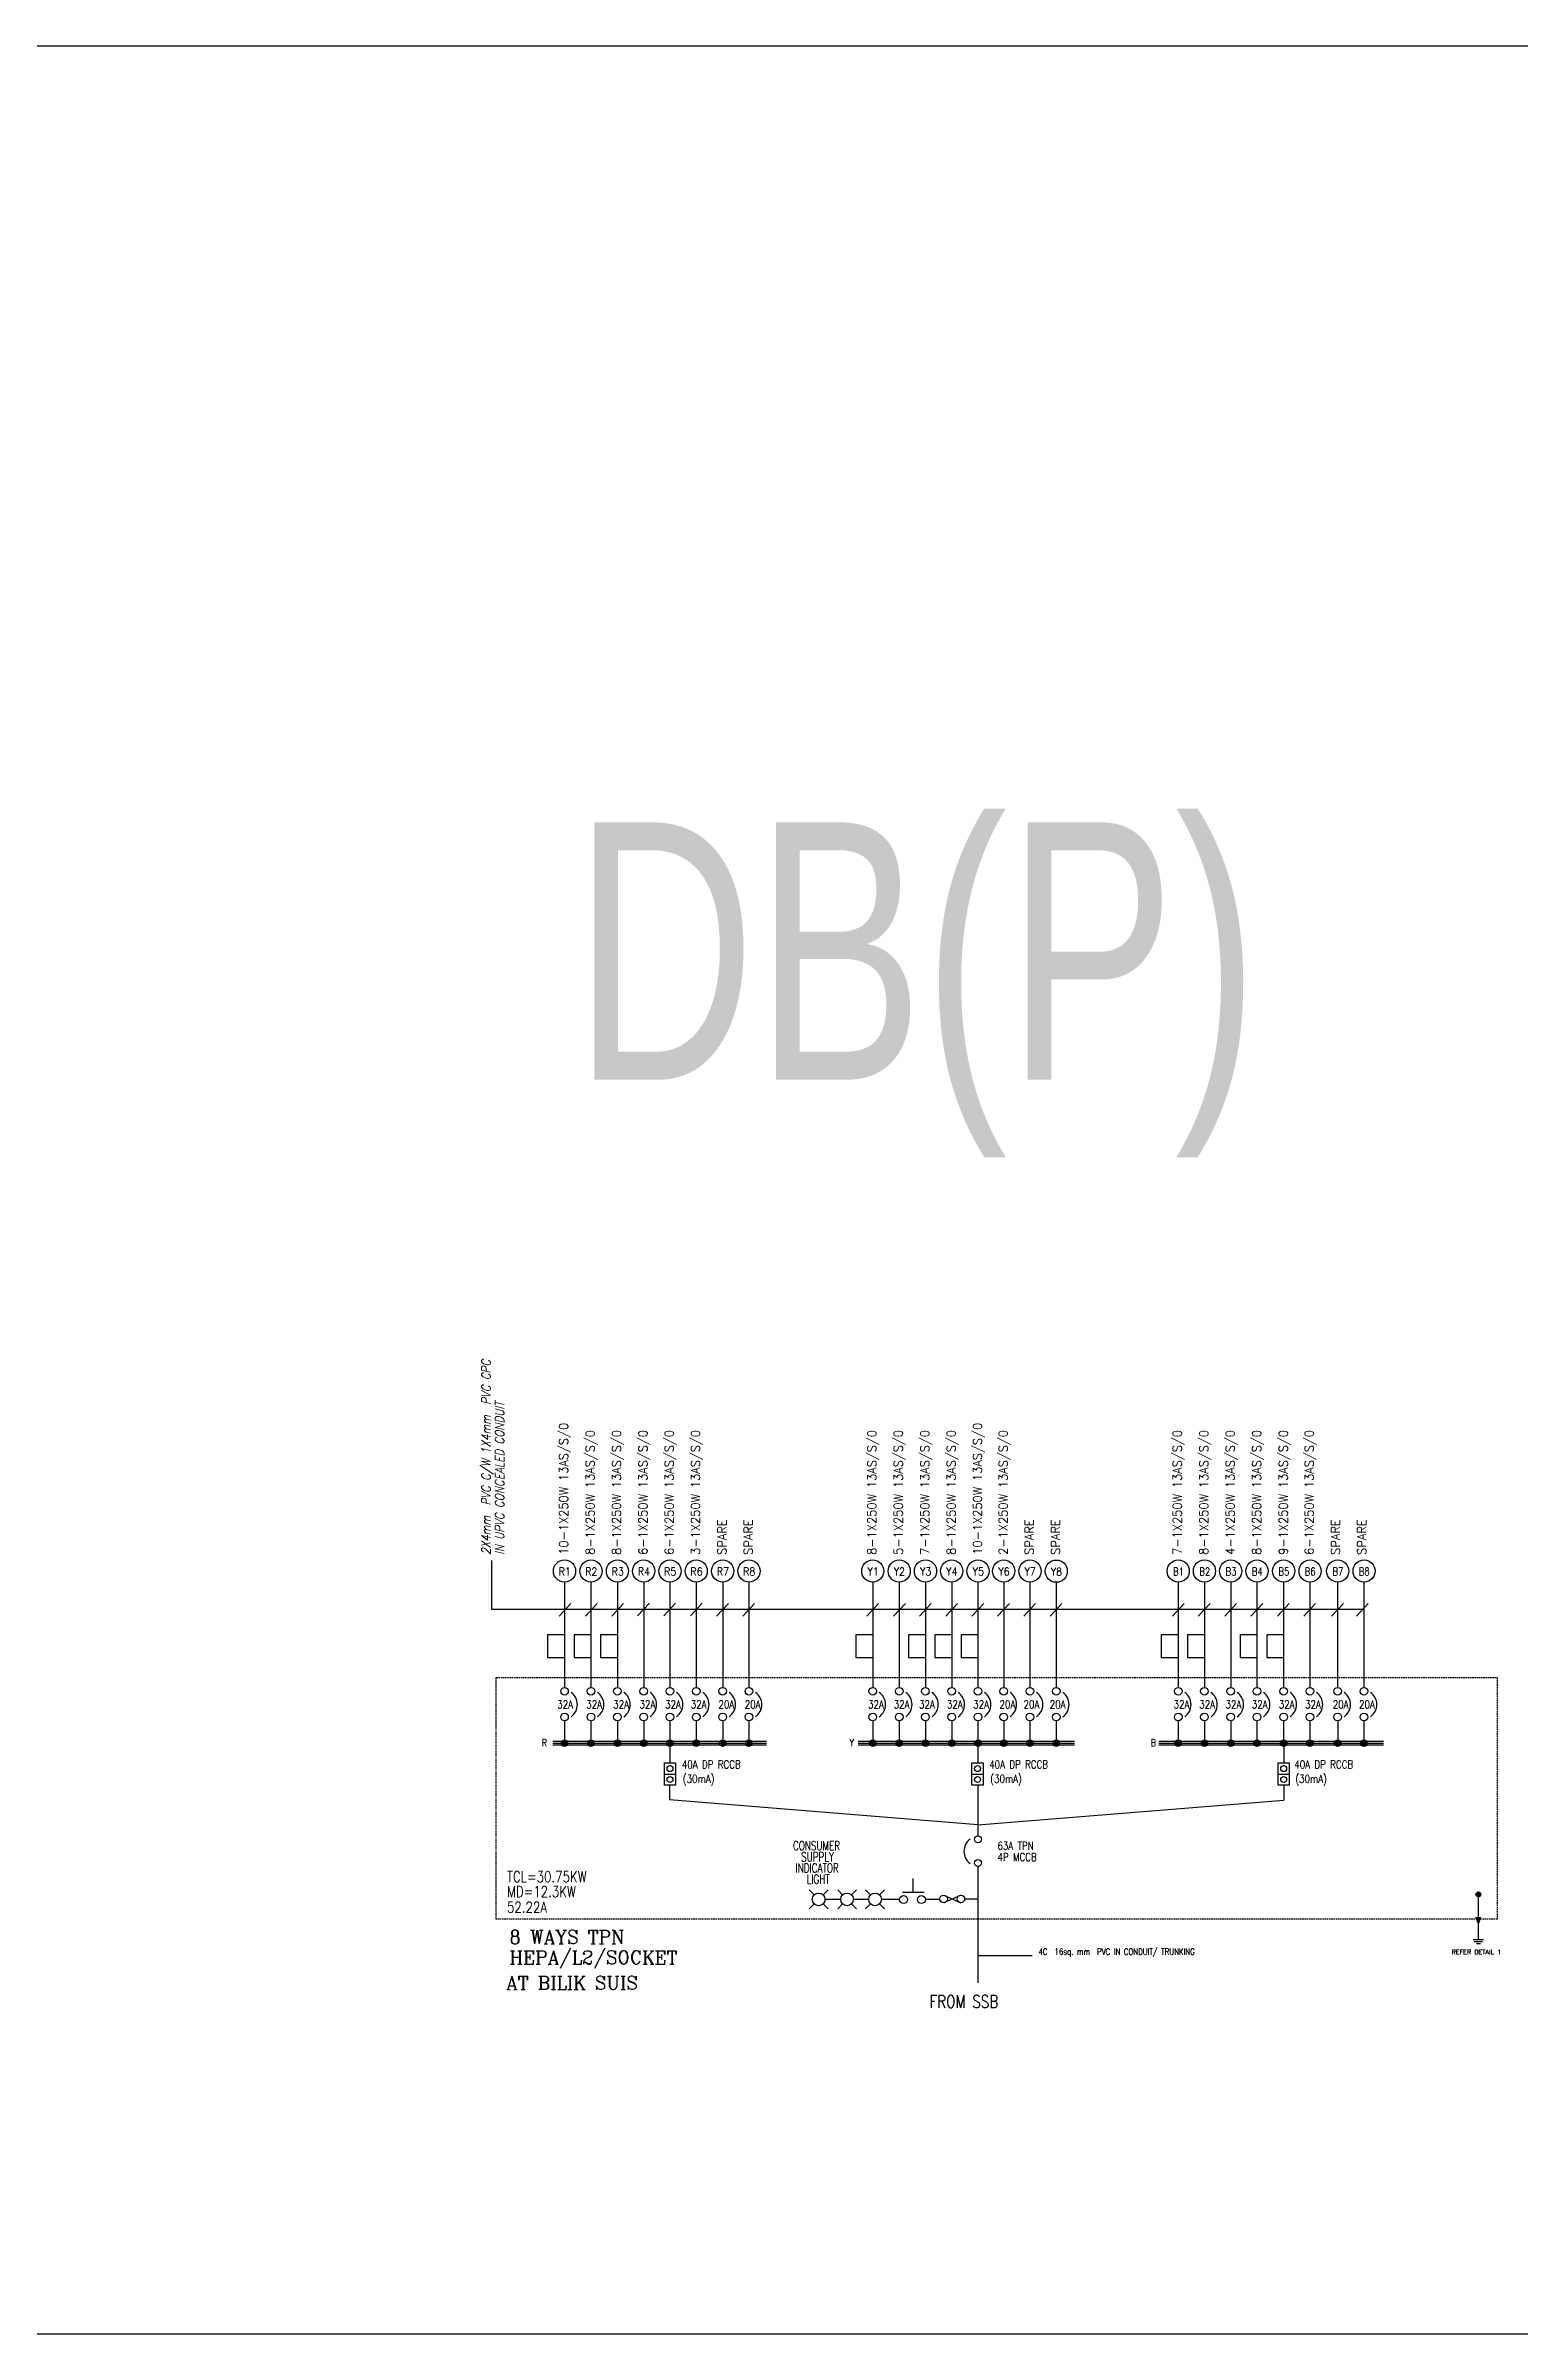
# Model space of a CAD drawing. Header units: millimetres. Extents: x 18708 to 781298, y -841 to 116768.
# Drawn here: x 495577 to 570146, y -841 to 114943 of the extents above; entities that cross this region are included whole.
import ezdxf
from ezdxf.enums import TextEntityAlignment as Align

# ---------------------------------------------------------------- set-up
doc = ezdxf.new("R2010")
doc.units = ezdxf.units.MM
doc.linetypes.add('HIDDEN', pattern=[0.375, 0.25, -0.125])
for name, color, linetype in [('$_KOD', 7, 'Continuous'), ('BANGUNAN', 4, 'Continuous'), ('LAMPU', 7, 'Continuous'), ('LYT', 7, 'Continuous')]:
    doc.layers.add(name, color=color, linetype=linetype)
doc.styles.add('ITALICC', font='ITALICC.SHX', dxfattribs={"width": 0.7})
doc.styles.add('ROMANC', font='ROMANC', dxfattribs={"width": 0.8, "height": 250})
doc.styles.add('ROMAND', font='ROMAND', dxfattribs={"width": 0.75, "height": 600})
doc.styles.add('ROMANS', font='ROMANS', dxfattribs={"width": 0.7})
doc.styles.add('SANSSERIF', font='SAS_____.pfb', dxfattribs={"width": 0.7, "height": 700})

msp = doc.modelspace()

# ---------------------------------------------------------------- linework, layer by layer
at = {"layer": '$_KOD', "color": 3, "linetype": 'Continuous'}
for p, q in [((518158, 35818, 0), (518158, 38309, 0)), ((522146, 36132, 0), (521553, 35490, 0)), ((523481, 36132, 0), (522888, 35490, 0)), ((524815, 36132, 0), (524222, 35490, 0)), ((526124, 36141, 0), (525531, 35499, 0)), ((527453, 36141, 0), (526860, 35499, 0)), ((528792, 36141, 0), (528199, 35499, 0)), ((530121, 36130, 0), (529528, 35488, 0)), ((531450, 36133, 0), (530857, 35491, 0)), ((537720, 36132, 0), (537127, 35490, 0)), ((539079, 36132, 0), (538486, 35490, 0)), ((540389, 36132, 0), (539796, 35490, 0)), ((541713, 36137, 0), (541120, 35495, 0)), ((543043, 36137, 0), (542449, 35495, 0)), ((544343, 36137, 0), (543750, 35495, 0)), ((545672, 36130, 0), (545079, 35488, 0)), ((547002, 36132, 0), (546409, 35490, 0)), ((553188, 36132, 0), (552595, 35490, 0)), ((554498, 36132, 0), (553905, 35490, 0)), ((555833, 36132, 0), (555239, 35490, 0)), ((557162, 36133, 0), (556569, 35491, 0)), ((558510, 36133, 0), (557917, 35491, 0)), ((559839, 36133, 0), (559246, 35491, 0)), ((561244, 36133, 0), (560651, 35491, 0)), ((562497, 36133, 0), (561904, 35491, 0)), ((562286, 35822, 0), (518158, 35818, 0))]:
    msp.add_line(p, q, dxfattribs=at)
for p, q in [((521830, 34548, 0), (520972, 34548, 0)), ((520972, 34548, 0), (520972, 33397, 0)), ((523169, 34548, 0), (522311, 34548, 0)), ((522311, 34548, 0), (522311, 33397, 0)), ((524508, 34548, 0), (523650, 34548, 0)), ((523650, 34548, 0), (523650, 33397, 0)), ((537429, 34548, 0), (536571, 34548, 0)), ((536571, 34548, 0), (536571, 33397, 0)), ((540097, 34548, 0), (539239, 34548, 0)), ((539239, 34548, 0), (539239, 33397, 0)), ((541426, 34548, 0), (540568, 34548, 0)), ((540568, 34548, 0), (540568, 33397, 0)), ((542755, 34548, 0), (541897, 34548, 0)), ((541897, 34548, 0), (541897, 33397, 0)), ((552887, 34548, 0), (552029, 34548, 0)), ((552029, 34548, 0), (552029, 33397, 0)), ((554216, 34548, 0), (553358, 34548, 0)), ((553358, 34548, 0), (553358, 33397, 0)), ((556874, 34548, 0), (556016, 34548, 0)), ((556016, 34548, 0), (556016, 33397, 0)), ((558222, 34548, 0), (557364, 34548, 0)), ((557364, 34548, 0), (557364, 33397, 0)), ((520972, 33397, 0), (521830, 33397, 0)), ((522311, 33397, 0), (523169, 33397, 0)), ((523650, 33397, 0), (524508, 33397, 0)), ((536571, 33397, 0), (537429, 33397, 0)), ((539239, 33397, 0), (540097, 33397, 0)), ((540568, 33397, 0), (541426, 33397, 0)), ((541897, 33397, 0), (542755, 33397, 0)), ((552029, 33397, 0), (552887, 33397, 0)), ((553358, 33397, 0), (554216, 33397, 0)), ((556016, 33397, 0), (556874, 33397, 0)), ((557364, 33397, 0), (558222, 33397, 0)), ((534212, 21635, 0), (534463, 21384, 0)), ((534463, 20930, 0), (534212, 20679, 0)), ((535168, 21635, 0), (534917, 21384, 0)), ((534917, 20930, 0), (535168, 20679, 0)), ((535811, 21157, 0), (535011, 21157, 0)), ((535654, 21635, 0), (535905, 21384, 0)), ((535905, 20930, 0), (535654, 20679, 0)), ((536610, 21635, 0), (536358, 21384, 0)), ((536358, 20930, 0), (536610, 20679, 0)), ((537226, 21157, 0), (536452, 21157, 0)), ((537068, 21635, 0), (537320, 21384, 0)), ((537320, 20930, 0), (537068, 20679, 0)), ((538025, 21635, 0), (537773, 21384, 0)), ((537773, 20930, 0), (538025, 20679, 0)), ((538785, 21157, 0), (537867, 21157, 0)), ((541888, 21380, 0), (541018, 20993, 0)), ((541018, 21380, 0), (541888, 20993, 0)), ((542060, 21186, 0), (542755, 21186, 0))]:
    msp.add_line(p, q)
at = {"color": 0}
for p, q in [((521681, 29140, 0), (521681, 28998, 0)), ((521714, 29187, 0), (521714, 28951, 0)), ((521748, 29212, 0), (521748, 28926, 0)), ((521781, 29227, 0), (521781, 28911, 0)), ((521815, 29234, 0), (521815, 28904, 0)), ((521848, 29234, 0), (521848, 28904, 0)), ((521882, 29226, 0), (521882, 28912, 0)), ((521915, 29211, 0), (521915, 28927, 0)), ((521949, 29185, 0), (521949, 28953, 0)), ((521982, 29135, 0), (521982, 29003, 0)), ((523019, 29140, 0), (523019, 28998, 0)), ((523053, 29187, 0), (523053, 28951, 0)), ((523086, 29212, 0), (523086, 28926, 0)), ((523120, 29227, 0), (523120, 28911, 0)), ((523153, 29234, 0), (523153, 28904, 0)), ((523187, 29234, 0), (523187, 28904, 0)), ((523220, 29226, 0), (523220, 28912, 0)), ((523254, 29211, 0), (523254, 28927, 0)), ((523287, 29185, 0), (523287, 28953, 0)), ((523321, 29135, 0), (523321, 29003, 0)), ((524358, 29140, 0), (524358, 28998, 0)), ((524392, 29187, 0), (524392, 28951, 0)), ((524425, 29212, 0), (524425, 28926, 0)), ((524459, 29227, 0), (524459, 28911, 0)), ((524492, 29234, 0), (524492, 28904, 0)), ((524526, 29234, 0), (524526, 28904, 0)), ((524559, 29226, 0), (524559, 28912, 0)), ((524593, 29211, 0), (524593, 28927, 0)), ((524626, 29185, 0), (524626, 28953, 0)), ((524660, 29135, 0), (524660, 29003, 0)), ((525687, 29140, 0), (525687, 28998, 0)), ((525721, 29187, 0), (525721, 28951, 0)), ((525754, 29212, 0), (525754, 28926, 0)), ((525788, 29227, 0), (525788, 28911, 0)), ((525821, 29234, 0), (525821, 28904, 0)), ((525855, 29234, 0), (525855, 28904, 0)), ((525888, 29226, 0), (525888, 28912, 0)), ((525922, 29211, 0), (525922, 28927, 0)), ((525955, 29185, 0), (525955, 28953, 0)), ((525989, 29135, 0), (525989, 29003, 0)), ((527083, 29212, 0), (527083, 28926, 0)), ((527117, 29227, 0), (527117, 28911, 0)), ((527150, 29234, 0), (527150, 28904, 0)), ((527184, 29234, 0), (527184, 28904, 0)), ((527217, 29226, 0), (527217, 28912, 0)), ((527251, 29211, 0), (527251, 28927, 0)), ((528345, 29140, 0), (528345, 28998, 0)), ((528379, 29187, 0), (528379, 28951, 0)), ((528412, 29212, 0), (528412, 28926, 0)), ((528446, 29227, 0), (528446, 28911, 0)), ((528480, 29234, 0), (528480, 28904, 0)), ((528513, 29234, 0), (528513, 28904, 0)), ((528547, 29226, 0), (528547, 28912, 0)), ((528580, 29211, 0), (528580, 28927, 0)), ((528614, 29185, 0), (528614, 28953, 0)), ((528647, 29135, 0), (528647, 29003, 0)), ((529751, 29212, 0), (529751, 28926, 0)), ((529785, 29227, 0), (529785, 28911, 0)), ((529818, 29234, 0), (529818, 28904, 0)), ((529852, 29234, 0), (529852, 28904, 0)), ((529885, 29226, 0), (529885, 28912, 0)), ((529919, 29211, 0), (529919, 28927, 0)), ((531080, 29212, 0), (531080, 28926, 0)), ((531114, 29227, 0), (531114, 28911, 0)), ((531147, 29234, 0), (531147, 28904, 0)), ((531181, 29234, 0), (531181, 28904, 0)), ((531214, 29226, 0), (531214, 28912, 0)), ((531248, 29211, 0), (531248, 28927, 0)), ((537279, 29140, 0), (537279, 28998, 0)), ((537313, 29187, 0), (537313, 28951, 0)), ((537346, 29212, 0), (537346, 28926, 0)), ((537380, 29227, 0), (537380, 28911, 0)), ((537413, 29234, 0), (537413, 28904, 0)), ((537447, 29234, 0), (537447, 28904, 0)), ((537480, 29226, 0), (537480, 28912, 0)), ((537514, 29211, 0), (537514, 28927, 0)), ((537547, 29185, 0), (537547, 28953, 0)), ((537581, 29135, 0), (537581, 29003, 0)), ((538618, 29140, 0), (538618, 28998, 0)), ((538651, 29187, 0), (538651, 28951, 0)), ((538685, 29212, 0), (538685, 28926, 0)), ((538718, 29227, 0), (538718, 28911, 0)), ((538752, 29234, 0), (538752, 28904, 0)), ((538786, 29234, 0), (538786, 28904, 0)), ((538819, 29226, 0), (538819, 28912, 0)), ((538853, 29211, 0), (538853, 28927, 0)), ((538886, 29185, 0), (538886, 28953, 0)), ((538920, 29135, 0), (538920, 29003, 0)), ((539947, 29140, 0), (539947, 28998, 0)), ((539981, 29187, 0), (539981, 28951, 0)), ((540014, 29212, 0), (540014, 28926, 0)), ((540048, 29227, 0), (540048, 28911, 0)), ((540081, 29234, 0), (540081, 28904, 0)), ((540115, 29234, 0), (540115, 28904, 0)), ((540148, 29226, 0), (540148, 28912, 0)), ((540182, 29211, 0), (540182, 28927, 0)), ((540213, 29180, 0), (540213, 28949, 0)), ((540246, 29130, 0), (540246, 28999, 0)), ((541314, 29140, 0), (541314, 28998, 0)), ((541347, 29187, 0), (541347, 28951, 0)), ((541377, 29227, 0), (541377, 28911, 0)), ((541381, 29212, 0), (541381, 28926, 0)), ((541410, 29234, 0), (541410, 28904, 0)), ((541444, 29234, 0), (541444, 28904, 0)), ((541477, 29226, 0), (541477, 28912, 0)), ((541511, 29211, 0), (541511, 28927, 0)), ((541544, 29185, 0), (541544, 28953, 0)), ((541578, 29135, 0), (541578, 29003, 0)), ((542605, 29140, 0), (542605, 28998, 0)), ((542605, 29140, 0), (542605, 28998, 0)), ((542639, 29187, 0), (542639, 28951, 0)), ((542639, 29187, 0), (542639, 28951, 0)), ((542672, 29212, 0), (542672, 28926, 0)), ((542672, 29212, 0), (542672, 28926, 0)), ((542706, 29227, 0), (542706, 28911, 0)), ((542706, 29227, 0), (542706, 28911, 0)), ((542739, 29234, 0), (542739, 28904, 0)), ((542739, 29234, 0), (542739, 28904, 0)), ((542773, 29234, 0), (542773, 28904, 0)), ((542773, 29234, 0), (542773, 28904, 0)), ((542806, 29226, 0), (542806, 28912, 0)), ((542806, 29226, 0), (542806, 28912, 0)), ((542840, 29211, 0), (542840, 28927, 0)), ((542840, 29211, 0), (542840, 28927, 0)), ((542874, 29185, 0), (542874, 28953, 0)), ((542874, 29185, 0), (542874, 28953, 0)), ((542907, 29135, 0), (542907, 29003, 0)), ((542907, 29135, 0), (542907, 29003, 0)), ((543906, 29140, 0), (543906, 28998, 0)), ((543939, 29187, 0), (543939, 28951, 0)), ((543973, 29212, 0), (543973, 28926, 0)), ((544006, 29227, 0), (544006, 28911, 0)), ((544040, 29234, 0), (544040, 28904, 0)), ((544073, 29234, 0), (544073, 28904, 0)), ((544107, 29226, 0), (544107, 28912, 0)), ((544140, 29211, 0), (544140, 28927, 0)), ((544174, 29185, 0), (544174, 28953, 0)), ((544208, 29135, 0), (544208, 29003, 0)), ((545302, 29212, 0), (545302, 28926, 0)), ((545336, 29227, 0), (545336, 28911, 0)), ((545369, 29234, 0), (545369, 28904, 0)), ((545403, 29234, 0), (545403, 28904, 0)), ((545436, 29226, 0), (545436, 28912, 0)), ((545470, 29211, 0), (545470, 28927, 0)), ((546631, 29208, 0), (546631, 28921, 0)), ((546665, 29223, 0), (546665, 28906, 0)), ((546698, 29229, 0), (546698, 28900, 0)), ((546732, 29229, 0), (546732, 28900, 0)), ((546765, 29222, 0), (546765, 28907, 0)), ((546799, 29207, 0), (546799, 28922, 0)), ((552737, 29140, 0), (552737, 28998, 0)), ((552771, 29187, 0), (552771, 28951, 0)), ((552804, 29212, 0), (552804, 28926, 0)), ((552838, 29227, 0), (552838, 28911, 0)), ((552871, 29234, 0), (552871, 28904, 0)), ((552905, 29234, 0), (552905, 28904, 0)), ((552938, 29226, 0), (552938, 28912, 0)), ((552972, 29211, 0), (552972, 28927, 0)), ((553005, 29185, 0), (553005, 28953, 0)), ((553039, 29135, 0), (553039, 29003, 0)), ((554066, 29140, 0), (554066, 28998, 0)), ((554100, 29187, 0), (554100, 28951, 0)), ((554133, 29212, 0), (554133, 28926, 0)), ((554167, 29227, 0), (554167, 28911, 0)), ((554200, 29234, 0), (554200, 28904, 0)), ((554234, 29234, 0), (554234, 28904, 0)), ((554267, 29226, 0), (554267, 28912, 0)), ((554301, 29211, 0), (554301, 28927, 0)), ((554334, 29185, 0), (554334, 28953, 0)), ((554368, 29135, 0), (554368, 29003, 0)), ((555395, 29140, 0), (555395, 28998, 0)), ((555429, 29187, 0), (555429, 28951, 0)), ((555462, 29212, 0), (555462, 28926, 0)), ((555496, 29227, 0), (555496, 28911, 0)), ((555530, 29234, 0), (555530, 28904, 0)), ((555563, 29234, 0), (555563, 28904, 0)), ((555597, 29226, 0), (555597, 28912, 0)), ((555630, 29211, 0), (555630, 28927, 0)), ((555664, 29185, 0), (555664, 28953, 0)), ((555697, 29135, 0), (555697, 29003, 0)), ((556725, 29140, 0), (556725, 28998, 0)), ((556758, 29187, 0), (556758, 28951, 0)), ((556792, 29212, 0), (556792, 28926, 0)), ((556825, 29227, 0), (556825, 28911, 0)), ((556859, 29234, 0), (556859, 28904, 0)), ((556892, 29234, 0), (556892, 28904, 0)), ((556926, 29226, 0), (556926, 28912, 0)), ((556959, 29211, 0), (556959, 28927, 0)), ((556993, 29185, 0), (556993, 28953, 0)), ((557026, 29135, 0), (557026, 29003, 0)), ((558073, 29140, 0), (558073, 28998, 0)), ((558074, 29140, 0), (558074, 28998, 0)), ((558106, 29187, 0), (558106, 28951, 0)), ((558108, 29187, 0), (558108, 28951, 0)), ((558140, 29212, 0), (558140, 28926, 0)), ((558141, 29212, 0), (558141, 28926, 0)), ((558173, 29227, 0), (558173, 28911, 0)), ((558175, 29227, 0), (558175, 28911, 0)), ((558207, 29234, 0), (558207, 28904, 0)), ((558208, 29234, 0), (558208, 28904, 0)), ((558240, 29234, 0), (558240, 28904, 0)), ((558242, 29234, 0), (558242, 28904, 0)), ((558274, 29226, 0), (558274, 28912, 0)), ((558275, 29226, 0), (558275, 28912, 0)), ((558308, 29211, 0), (558308, 28927, 0)), ((558309, 29211, 0), (558309, 28927, 0)), ((558341, 29185, 0), (558341, 28953, 0)), ((558342, 29185, 0), (558342, 28953, 0)), ((558375, 29135, 0), (558375, 29003, 0)), ((558376, 29135, 0), (558376, 29003, 0)), ((559402, 29140, 0), (559402, 28998, 0)), ((559436, 29187, 0), (559436, 28951, 0)), ((559469, 29212, 0), (559469, 28926, 0)), ((559503, 29227, 0), (559503, 28911, 0)), ((559536, 29234, 0), (559536, 28904, 0)), ((559570, 29234, 0), (559570, 28904, 0)), ((559603, 29226, 0), (559603, 28912, 0)), ((559637, 29211, 0), (559637, 28927, 0)), ((559670, 29185, 0), (559670, 28953, 0)), ((559704, 29135, 0), (559704, 29003, 0)), ((560840, 29187, 0), (560840, 28951, 0)), ((560874, 29212, 0), (560874, 28926, 0)), ((560907, 29227, 0), (560907, 28911, 0)), ((560941, 29234, 0), (560941, 28904, 0)), ((560974, 29234, 0), (560974, 28904, 0)), ((561008, 29226, 0), (561008, 28912, 0)), ((561042, 29211, 0), (561042, 28927, 0)), ((561075, 29185, 0), (561075, 28953, 0)), ((562170, 29187, 0), (562170, 28951, 0)), ((562203, 29212, 0), (562203, 28926, 0)), ((562237, 29227, 0), (562237, 28911, 0)), ((562270, 29234, 0), (562270, 28904, 0)), ((562304, 29234, 0), (562304, 28904, 0)), ((562337, 29226, 0), (562337, 28912, 0)), ((562371, 29211, 0), (562371, 28927, 0)), ((562404, 29185, 0), (562404, 28953, 0))]:
    msp.add_line(p, q, dxfattribs=at)
at = {"linetype": 'Continuous'}
for p, q in [((539482, 21493, 0), (539482, 22217, 0)), ((540027, 21504, 0), (538935, 21504, 0)), ((540827, 21157, 0), (540073, 21157, 0))]:
    msp.add_line(p, q, dxfattribs=at)
msp.add_lwpolyline([(421009, 114943), (781298, 114943), (781298, -841), (421009, -841)], close=True)
for centre, major_axis, start_param, end_param in [((534690, 21157, 0), (-321, 0), 3.1424559, 9.4256412), ((536132, 21157, 0), (-321, 0), 3.1424559, 9.4256412), ((537547, 21157, 0), (-321, 0), 3.1422575, 9.4254428), ((538989, 21149, 0), (204, 0), -0.0009439, 6.2822414), ((539891, 21149, 0), (204, 0), -0.0009439, 6.2822414), ((541018, 21186, 0), (193, 0), -0.0012949, 6.2818904), ((541888, 21186, 0), (193, 0), -0.0023656, 6.2808197)]:
    msp.add_ellipse(centre, major_axis=major_axis, ratio=1, start_param=start_param, end_param=end_param)
at = {"layer": 'BANGUNAN', "color": 255, "linetype": 'Continuous'}
for p, q in [((521830, 37210, 0), (521830, 31886, 0)), ((523169, 37210, 0), (523169, 31886, 0)), ((524508, 37210, 0), (524508, 31886, 0)), ((525837, 37210, 0), (525837, 31886, 0)), ((527166, 37210, 0), (527166, 31886, 0)), ((528495, 37210, 0), (528495, 31886, 0)), ((529834, 37210, 0), (529834, 31886, 0)), ((531163, 37210, 0), (531163, 31886, 0)), ((537429, 37210, 0), (537429, 31886, 0)), ((538767, 37210, 0), (538767, 31886, 0)), ((540097, 37210, 0), (540097, 31886, 0)), ((541426, 37210, 0), (541426, 31886, 0)), ((542755, 37210, 0), (542755, 31886, 0)), ((544055, 37210, 0), (544055, 31886, 0)), ((545385, 37210, 0), (545386, 31886, 0)), ((546714, 37205, 0), (546716, 31881, 0)), ((552887, 37210, 0), (552887, 31886, 0)), ((554216, 37210, 0), (554216, 31886, 0)), ((555545, 37210, 0), (555545, 31886, 0)), ((556874, 37210, 0), (556874, 31886, 0)), ((558222, 37210, 0), (558222, 31886, 0)), ((559552, 37210, 0), (559552, 31886, 0)), ((560956, 37210, 0), (560956, 31886, 0)), ((562286, 37210, 0), (562286, 31886, 0)), ((521830, 30193, 0), (521830, 29069, 0)), ((523169, 30193, 0), (523169, 29069, 0)), ((524508, 30193, 0), (524508, 29069, 0)), ((525837, 30193, 0), (525837, 29069, 0)), ((527166, 30193, 0), (527166, 29069, 0)), ((528495, 30193, 0), (528495, 29069, 0)), ((529834, 30193, 0), (529834, 29069, 0)), ((531163, 30193, 0), (531163, 29069, 0)), ((537429, 30193, 0), (537429, 29069, 0)), ((538768, 30193, 0), (538768, 29069, 0)), ((540097, 30193, 0), (540097, 29069, 0)), ((541426, 30193, 0), (541426, 29069, 0)), ((542755, 30193, 0), (542755, 29069, 0)), ((544056, 30193, 0), (544056, 29069, 0)), ((545385, 30193, 0), (545385, 29069, 0)), ((546714, 30188, 0), (546714, 29065, 0)), ((552887, 30193, 0), (552887, 29069, 0)), ((554216, 30193, 0), (554216, 29069, 0)), ((555545, 30193, 0), (555545, 29069, 0)), ((556874, 30193, 0), (556874, 29069, 0)), ((558223, 30193, 0), (558223, 29069, 0)), ((559552, 30193, 0), (559552, 29069, 0)), ((560957, 30193, 0), (560957, 29069, 0)), ((562286, 30193, 0), (562286, 29069, 0)), ((521233, 29163, 0), (532051, 29163, 0)), ((521233, 29069, 0), (532051, 29069, 0)), ((521233, 28975, 0), (532051, 28975, 0)), ((536697, 29163, 0), (547646, 29163, 0)), ((536697, 29069, 0), (547646, 29069, 0)), ((536697, 28975, 0), (547646, 28975, 0)), ((551901, 29163, 0), (563268, 29163, 0)), ((551901, 29069, 0), (563268, 29069, 0)), ((551901, 28975, 0), (563268, 28975, 0)), ((568080, 19944, 0), (567957, 20249, 0)), ((568080, 19944, 0), (568204, 20249, 0))]:
    msp.add_line(p, q, dxfattribs=at)
at = {"layer": 'BANGUNAN', "color": 255}
for p, q in [((527165, 29069, 0), (527165, 28061, 0)), ((542755, 29069, 0), (542755, 28061, 0)), ((558224, 29069, 0), (558224, 28061, 0)), ((526886, 26935, 0), (526886, 28061, 0)), ((526886, 28061, 0), (527449, 28061, 0)), ((527449, 28061, 0), (527449, 26935, 0)), ((542449, 28061, 0), (543012, 28061, 0)), ((542449, 26935, 0), (542449, 28061, 0)), ((543012, 28061, 0), (543012, 26935, 0)), ((557941, 28061, 0), (558504, 28061, 0)), ((557941, 26935, 0), (557941, 28061, 0)), ((558504, 28061, 0), (558504, 26935, 0)), ((526886, 27498, 0), (527449, 27498, 0)), ((527449, 26935, 0), (526886, 26935, 0)), ((527136, 26935, 0), (527136, 26191, 0)), ((542449, 27498, 0), (543012, 27498, 0)), ((543012, 26935, 0), (542449, 26935, 0)), ((542755, 26935, 0), (542755, 24376, 0)), ((557941, 27498, 0), (558504, 27498, 0)), ((558504, 26935, 0), (557941, 26935, 0)), ((558230, 26926, 0), (558230, 26176, 0)), ((542755, 24929, 0), (527136, 26191, 0)), ((542755, 24929, 0), (558230, 26176, 0)), ((542755, 22830, 0), (542755, 16937, 0)), ((567957, 21408, 0), (568084, 21535, 0)), ((567958, 21428, 0), (568064, 21534, 0)), ((567959, 21392, 0), (568101, 21533, 0)), ((567963, 21376, 0), (568116, 21530, 0)), ((567964, 21453, 0), (568040, 21528, 0)), ((567968, 21363, 0), (568129, 21525, 0)), ((567974, 21350, 0), (568142, 21518, 0)), ((567981, 21339, 0), (568153, 21511, 0)), ((567990, 21329, 0), (568163, 21503, 0)), ((567999, 21320, 0), (568172, 21493, 0)), ((568009, 21312, 0), (568181, 21483, 0)), ((568021, 21304, 0), (568188, 21471, 0)), ((568033, 21298, 0), (568194, 21459, 0)), ((568047, 21294, 0), (568199, 21445, 0)), ((568063, 21290, 0), (568202, 21430, 0)), ((568080, 19131, 0), (568080, 21412, 0)), ((568080, 21289, 0), (568203, 21412, 0)), ((568100, 21291, 0), (568202, 21392, 0)), ((568126, 21298, 0), (568194, 21366, 0)), ((567957, 20249, 0), (568204, 20249, 0)), ((567960, 20239, 0), (567970, 20249, 0)), ((567966, 20226, 0), (567989, 20249, 0)), ((567971, 20213, 0), (568007, 20249, 0)), ((567977, 20199, 0), (568026, 20249, 0)), ((567982, 20186, 0), (568045, 20249, 0)), ((567987, 20173, 0), (568063, 20249, 0)), ((567993, 20160, 0), (568082, 20249, 0)), ((567998, 20147, 0), (568100, 20249, 0)), ((568003, 20133, 0), (568119, 20249, 0)), ((568009, 20120, 0), (568138, 20249, 0)), ((568014, 20107, 0), (568156, 20249, 0)), ((568020, 20094, 0), (568175, 20249, 0)), ((568025, 20080, 0), (568193, 20249, 0)), ((568030, 20067, 0), (568199, 20235, 0)), ((568036, 20054, 0), (568186, 20204, 0)), ((568041, 20041, 0), (568173, 20173, 0)), ((568047, 20027, 0), (568160, 20141, 0)), ((568052, 20014, 0), (568148, 20110, 0)), ((568057, 20001, 0), (568135, 20078, 0)), ((568063, 19988, 0), (568122, 20047, 0)), ((568068, 19975, 0), (568109, 20016, 0)), ((568073, 19961, 0), (568097, 19984, 0)), ((568079, 19948, 0), (568084, 19953, 0)), ((567817, 19131, 0), (568343, 19131, 0)), ((567870, 19026, 0), (568291, 19026, 0)), ((567975, 18921, 0), (568186, 18921, 0))]:
    msp.add_line(p, q, dxfattribs=at)
at = {"layer": 'BANGUNAN', "color": 4, "linetype": 'HIDDEN', "ltscale": 300, "elevation": 0}
msp.add_lwpolyline([(518377, 32378), (569031, 32378), (569031, 20154), (518377, 20154)], close=True, dxfattribs=at)
at = {"layer": 'BANGUNAN', "color": 255, "linetype": 'Continuous'}
for centre, radius in [((521830, 37771, 0), 561), ((523169, 37771, 0), 561), ((524508, 37771, 0), 561), ((525837, 37771, 0), 561), ((527166, 37771, 0), 561), ((528495, 37771, 0), 561), ((529834, 37771, 0), 561), ((531163, 37771, 0), 561), ((537429, 37771, 0), 561), ((538767, 37771, 0), 561), ((540097, 37771, 0), 561), ((541426, 37771, 0), 561), ((542755, 37771, 0), 561), ((544055, 37771, 0), 561), ((545385, 37771, 0), 561), ((546714, 37766, 0), 561), ((552887, 37771, 0), 561), ((554216, 37771, 0), 561), ((555545, 37771, 0), 561), ((556874, 37771, 0), 561), ((558222, 37771, 0), 561), ((559561, 37771, 0), 561), ((560956, 37771, 0), 561), ((562295, 37771, 0), 561), ((521830, 31692, 0), 193), ((523169, 31692, 0), 193), ((524508, 31692, 0), 193), ((525837, 31692, 0), 193), ((527166, 31692, 0), 193), ((528495, 31692, 0), 193), ((529834, 31692, 0), 193), ((531163, 31692, 0), 193), ((537429, 31692, 0), 193), ((538767, 31692, 0), 193), ((540097, 31692, 0), 193), ((541426, 31692, 0), 193), ((542755, 31692, 0), 193), ((544055, 31692, 0), 193), ((545385, 31692, 0), 193), ((546714, 31688, 0), 193), ((552887, 31692, 0), 193), ((554216, 31692, 0), 193), ((555545, 31692, 0), 193), ((556874, 31692, 0), 193), ((558222, 31692, 0), 193), ((559552, 31692, 0), 193), ((560956, 31692, 0), 193), ((562286, 31692, 0), 193), ((521830, 30386, 0), 193), ((523169, 30386, 0), 193), ((524508, 30386, 0), 193), ((525837, 30386, 0), 193), ((527166, 30386, 0), 193), ((528495, 30386, 0), 193), ((529834, 30386, 0), 193), ((531163, 30386, 0), 193), ((537429, 30386, 0), 193), ((538768, 30386, 0), 193), ((540097, 30386, 0), 193), ((541426, 30386, 0), 193), ((542755, 30386, 0), 193), ((544056, 30386, 0), 193), ((545385, 30386, 0), 193), ((546714, 30381, 0), 193), ((552887, 30386, 0), 193), ((554216, 30386, 0), 193), ((555545, 30386, 0), 193), ((556874, 30386, 0), 193), ((558223, 30386, 0), 193), ((559552, 30386, 0), 193), ((560957, 30386, 0), 193), ((562286, 30386, 0), 193), ((521830, 29069, 0), 166), ((523169, 29069, 0), 166), ((524508, 29069, 0), 166), ((525837, 29069, 0), 166), ((527166, 29069, 0), 166), ((528495, 29069, 0), 166), ((529834, 29069, 0), 166), ((531163, 29069, 0), 166), ((537429, 29069, 0), 166), ((538768, 29069, 0), 166), ((540097, 29069, 0), 166), ((541426, 29069, 0), 166), ((542755, 29069, 0), 166), ((542755, 29069, 0), 166), ((544056, 29069, 0), 166), ((545385, 29069, 0), 166), ((546714, 29065, 0), 166), ((552887, 29069, 0), 166), ((554216, 29069, 0), 166), ((555545, 29069, 0), 166), ((556874, 29069, 0), 166), ((558223, 29069, 0), 166), ((558224, 29069, 0), 166), ((559552, 29069, 0), 166), ((560957, 29069, 0), 166), ((562286, 29069, 0), 166), ((527169, 27776, 0), 150), ((542733, 27776, 0), 150), ((558224, 27776, 0), 150), ((527169, 27223, 0), 150), ((542733, 27223, 0), 150), ((558224, 27223, 0), 150), ((542755, 24201, 0), 176), ((542755, 23006, 0), 176), ((568080, 21412, 0), 123)]:
    msp.add_circle(centre, radius, dxfattribs=at)
for centre, start, end in [((521728, 31017, 0), 305.15395, 55.05102), ((523067, 31017, 0), 305.15395, 55.05102), ((524406, 31017, 0), 305.15395, 55.05102), ((525735, 31017, 0), 305.15395, 55.05102), ((527064, 31017, 0), 305.15395, 55.05102), ((528393, 31017, 0), 305.15395, 55.05102), ((529732, 31017, 0), 305.15395, 55.05102), ((531061, 31017, 0), 305.15395, 55.05102), ((537327, 31017, 0), 305.15395, 55.05102), ((538666, 31017, 0), 305.15395, 55.05102), ((539995, 31017, 0), 305.15395, 55.05102), ((541324, 31017, 0), 305.15395, 55.05102), ((542653, 31017, 0), 305.15395, 55.05102), ((543954, 31017, 0), 305.15395, 55.05102), ((545283, 31017, 0), 305.15395, 55.05102), ((546612, 31012, 0), 305.15395, 55.05102), ((552785, 31017, 0), 305.15395, 55.05102), ((554114, 31017, 0), 305.15395, 55.05102), ((555443, 31017, 0), 305.15395, 55.05102), ((556772, 31017, 0), 305.15395, 55.05102), ((558121, 31017, 0), 305.15395, 55.05102), ((559450, 31017, 0), 305.15395, 55.05102), ((560855, 31017, 0), 305.15395, 55.05102), ((562184, 31017, 0), 305.15395, 55.05102), ((542794, 23589, 0), 124.94898, 234.84605)]:
    msp.add_arc(centre, 752, start, end, dxfattribs=at)
at = {"layer": 'LAMPU', "linetype": 'Continuous'}
msp.add_line((542755, 18315, 0), (545503, 18315, 0), dxfattribs=at)

# ---------------------------------------------------------------- texts
at = {"style": 'ROMANS', "width": 0.7}
for s, p in [('CONSUMER', (533393, 23644, 0)), ('SUPPLY', (533806, 23079, 0)), ('INDICATOR ', (533520, 22516, 0)), ('LIGHT', (534081, 21951, 0))]:
    msp.add_text(s, height=464.3, dxfattribs=at).set_placement(p)
at = {"color": 7, "style": 'ROMAND'}
msp.add_text('REFER DETAIL 1', height=234.74, dxfattribs=at).set_placement((566726, 18380, 0))
at = {"layer": 'BANGUNAN', "color": 255, "linetype": 'Continuous'}
for s, height, style, width, p in [('2X4mm  PVC C/W 1X4mm  PVC CPC', 450, 'ITALICC', 0.85, (518087, 38594, 0)), ('IN UPVC CONCEALED CONDUIT', 450, 'ITALICC', 0.85, (518769, 38594, 0)), ('10-1X250W 13AS/S/0', 445.5, 'ROMANC', 0.95, (522008, 38594, 0)), ('10-1X250W 13AS/S/0', 445.5, 'ROMANC', 0.95, (542952, 38594, 0)), ('8-1X250W 13AS/S/0', 445.5, 'ROMANC', 0.95, (523346, 38594, 0)), ('8-1X250W 13AS/S/0', 445.5, 'ROMANC', 0.95, (524685, 38594, 0)), ('6-1X250W 13AS/S/0', 445.5, 'ROMANC', 0.95, (526024, 38594, 0)), ('6-1X250W 13AS/S/0', 445.5, 'ROMANC', 0.95, (527353, 38594, 0)), ('3-1X250W 13AS/S/0', 445.5, 'ROMANC', 0.95, (528682, 38594, 0)), ('8-1X250W 13AS/S/0', 445.5, 'ROMANC', 0.95, (537606, 38594, 0)), ('5-1X250W 13AS/S/0', 445.5, 'ROMANC', 0.95, (538945, 38594, 0)), ('7-1X250W 13AS/S/0', 445.5, 'ROMANC', 0.95, (540284, 38594, 0)), ('8-1X250W 13AS/S/0', 445.5, 'ROMANC', 0.95, (541622, 38594, 0)), ('2-1X250W 13AS/S/0', 445.5, 'ROMANC', 0.95, (544252, 38594, 0)), ('7-1X250W 13AS/S/0', 445.5, 'ROMANC', 0.95, (553064, 38594, 0)), ('8-1X250W 13AS/S/0', 445.5, 'ROMANC', 0.95, (554403, 38594, 0)), ('4-1X250W 13AS/S/0', 445.5, 'ROMANC', 0.95, (555742, 38594, 0)), ('8-1X250W 13AS/S/0', 445.5, 'ROMANC', 0.95, (557080, 38594, 0)), ('9-1X250W 13AS/S/0', 445.5, 'ROMANC', 0.95, (558429, 38594, 0)), ('6-1X250W 13AS/S/0', 445.5, 'ROMANC', 0.95, (559739, 38594, 0)), ('SPARE', 445.5, 'ROMANC', 0.95, (530021, 38594, 0)), ('SPARE', 445.5, 'ROMANC', 0.95, (531350, 38594, 0)), ('SPARE', 445.5, 'ROMANC', 0.95, (545572, 38594, 0)), ('SPARE', 445.5, 'ROMANC', 0.95, (546901, 38594, 0)), ('SPARE', 445.5, 'ROMANC', 0.95, (561068, 38594, 0)), ('SPARE', 445.5, 'ROMANC', 0.95, (562397, 38594, 0))]:
    msp.add_text(s, height=height, rotation=90, dxfattribs=dict(at, style=style, width=width)).set_placement(p)
at = {"layer": 'BANGUNAN', "color": 255, "linetype": 'Continuous', "style": 'ROMANS'}
for s, width, p in [('R1', 0.9, (521844, 37553, 0)), ('R2', 0.9, (523183, 37553, 0)), ('R3', 0.9, (524522, 37553, 0)), ('R4', 0.9, (525851, 37553, 0)), ('R5', 0.9, (527180, 37553, 0)), ('R6', 0.9, (528509, 37553, 0)), ('R7', 0.9, (529848, 37553, 0)), ('R8', 0.9, (531177, 37553, 0)), ('Y1', 0.9, (537443, 37553, 0)), ('Y2', 0.9, (538777, 37553, 0)), ('Y3', 0.9, (540106, 37553, 0)), ('Y4', 0.9, (541435, 37553, 0)), ('Y5', 0.9, (542769, 37553, 0)), ('Y6', 0.9, (544070, 37553, 0)), ('Y7', 0.9, (545394, 37553, 0)), ('Y8', 0.9, (546723, 37549, 0)), ('B1', 0.8, (552901, 37553, 0)), ('B2', 0.8, (554230, 37553, 0)), ('B3', 0.8, (555559, 37553, 0)), ('B4', 0.8, (556888, 37553, 0)), ('B5', 0.8, (558237, 37553, 0)), ('B6', 0.8, (559566, 37553, 0)), ('B7', 0.8, (560971, 37553, 0)), ('B8', 0.8, (562300, 37553, 0))]:
    msp.add_text(s, height=390.9, dxfattribs=dict(at, width=width)).set_placement(p, align=Align.CENTER)
at = {"layer": 'BANGUNAN', "color": 255, "linetype": 'Continuous', "width": 0.8}
for s, height, style, p in [('32A', 402.1, 'ROMANS', (521463, 30825, 0)), ('32A', 402.1, 'ROMANS', (522930, 30825, 0)), ('32A', 402.1, 'ROMANS', (524295, 30825, 0)), ('32A', 402.1, 'ROMANS', (525625, 30825, 0)), ('32A', 402.1, 'ROMANS', (526922, 30825, 0)), ('32A', 402.1, 'ROMANS', (528218, 30825, 0)), ('20A', 402.1, 'ROMANS', (529621, 30825, 0)), ('20A', 402.1, 'ROMANS', (530952, 30825, 0)), ('32A', 402.1, 'ROMANS', (537190, 30825, 0)), ('32A', 402.1, 'ROMANS', (538487, 30825, 0)), ('32A', 402.1, 'ROMANS', (539771, 30825, 0)), ('32A', 402.1, 'ROMANS', (541182, 30825, 0)), ('32A', 402.1, 'ROMANS', (542513, 30825, 0)), ('20A', 402.1, 'ROMANS', (543843, 30825, 0)), ('20A', 402.1, 'ROMANS', (545059, 30825, 0)), ('20A', 402.1, 'ROMANS', (546388, 30821, 0)), ('32A', 402.1, 'ROMANS', (552654, 30825, 0)), ('32A', 402.1, 'ROMANS', (553950, 30825, 0)), ('32A', 402.1, 'ROMANS', (555281, 30825, 0)), ('32A', 402.1, 'ROMANS', (556611, 30825, 0)), ('32A', 402.1, 'ROMANS', (557976, 30825, 0)), ('32A', 402.1, 'ROMANS', (559307, 30825, 0)), ('20A', 402.1, 'ROMANS', (560710, 30825, 0)), ('20A', 402.1, 'ROMANS', (562041, 30825, 0)), ('R', 355, 'ROMAND', (520689, 28913, 0)), ('Y', 355, 'ROMAND', (536257, 28913, 0)), ('B', 355, 'ROMAND', (551503, 28913, 0)), ('40A DP RCCB', 402.1, 'ROMANS', (527766, 27786, 0)), ('40A DP RCCB', 402.1, 'ROMANS', (543321, 27786, 0)), ('40A DP RCCB', 402.1, 'ROMANS', (558760, 27786, 0)), ('(30mA)', 402.1, 'ROMANS', (527820, 27059, 0)), ('(30mA)', 402.1, 'ROMANS', (543376, 27059, 0)), ('(30mA)', 402.1, 'ROMANS', (558815, 27059, 0)), ('4P MCCB', 402.1, 'ROMANS', (543740, 23100, 0)), ('63A TPN', 402.1, 'ROMANS', (543740, 23670, 0)), ('TCL=30.75KW', 546.75, 'ROMANS', (518919, 22033, 0)), ('52.22A', 546.8, 'ROMANS', (518919, 20489, 0)), ('MD=12.3KW', 546.8, 'ROMANS', (518919, 21279, 0)), ('FROM SSB', 625.5, 'ROMANS', (540304, 15681, 0))]:
    msp.add_text(s, height=height, dxfattribs=dict(at, style=style)).set_placement(p)
at = {"layer": 'BANGUNAN', "color": 255, "linetype": 'Continuous', "style": 'ROMANC'}
for s, p in [('HEPA/L2/SOCKET', (519037, 17890, 0)), ('8 WAYS TPN ', (519037, 18919, 0)), ('AT BILIK SUIS', (518881, 16598, 0))]:
    msp.add_text(s, height=675, dxfattribs=at).set_placement(p)
at = {"layer": 'LAMPU', "color": 7, "lineweight": 100, "ltscale": 5, "style": 'SANSSERIF', "width": 0.7}
msp.add_text('DB(P)', height=13024.5, dxfattribs=at).set_placement((522297, 62631))
at = {"layer": 'LYT', "color": 7, "linetype": 'Continuous', "style": 'ROMAND', "width": 0.8}
msp.add_text('4C  16sq. mm  PVC IN CONDUIT/ TRUNKING', height=324, dxfattribs=at).set_placement((545817, 18354, 0))

doc.saveas('drawing.dxf')
